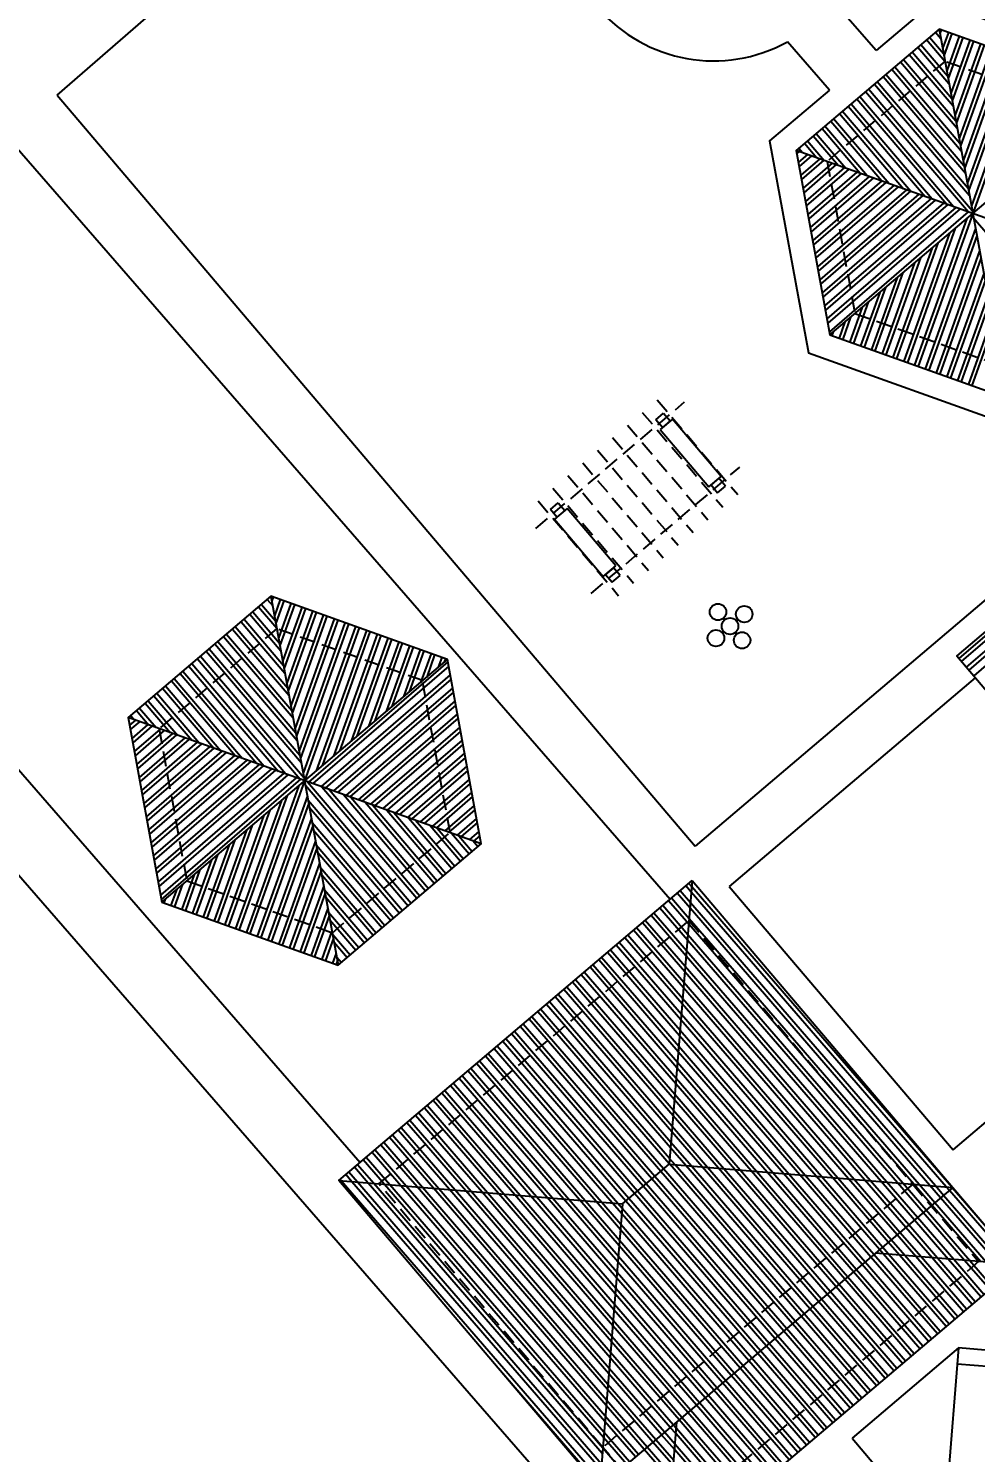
# Model space of a CAD drawing. Extents: x 714896 to 749292, y 8417558 to 8447149.
# Drawn here: x 742056.4 to 742079.69, y 8428947.44 to 8428982.46 of the extents above; entities that cross this region are included whole.
import ezdxf

# ---------------------------------------------------------------- set-up
doc = ezdxf.new("R2010")
doc.units = 0
doc.header["$MEASUREMENT"] = 0
doc.linetypes.add('HIDDEN', pattern=[0.375, 0.25, -0.125])
doc.layers.add('LOTE', color=7, linetype='CONTINUOUS')
doc.layers.add('TEXTODERUA', color=3, linetype='CONTINUOUS')
doc.styles.add('ROMANS', font='ROMANS.SHX', dxfattribs={"height": 1.5})

msp = doc.modelspace()

# ---------------------------------------------------------------- linework, layer by layer
at = {"layer": 'LOTE'}
for p, q in [((742023.119, 8428999.631), (742070.946, 8428944.643)), ((742057.108, 8428980.819), (742068.005, 8428990.297)), ((742077.241, 8428981.919), (742076.205, 8428983.11)), ((742078.789, 8428982.447), (742080.444, 8428973.38)), ((742076.097, 8428980.948), (742075.065, 8428982.135)), ((742057.108, 8428980.819), (742072.79, 8428962.354)), ((742076.104, 8428974.93), (742083.129, 8428980.896)), ((742055.9, 8428979.769), (742072.182, 8428961.05)), ((742083.956, 8428976.363), (742075.277, 8428979.464)), ((742048.355, 8428973.206), (742064.56, 8428954.576)), ((742071.825, 8428972.837), (742072.015, 8428972.999)), ((742072.015, 8428972.999), (742072.177, 8428972.809)), ((742071.986, 8428972.647), (742071.825, 8428972.837)), ((742072.234, 8428972.857), (742071.929, 8428972.598)), ((742072.177, 8428972.809), (742071.986, 8428972.647)), ((742073.432, 8428971.447), (742072.234, 8428972.857)), ((742071.929, 8428972.598), (742073.127, 8428971.188)), ((742073.127, 8428971.188), (742073.432, 8428971.447)), ((742073.374, 8428971.399), (742073.184, 8428971.237)), ((742073.184, 8428971.237), (742073.346, 8428971.046)), ((742073.536, 8428971.208), (742073.374, 8428971.399)), ((742073.346, 8428971.046), (742073.536, 8428971.208)), ((742069.233, 8428970.636), (742069.424, 8428970.798)), ((742069.395, 8428970.446), (742069.233, 8428970.636)), ((742069.643, 8428970.656), (742069.338, 8428970.397)), ((742069.585, 8428970.608), (742069.395, 8428970.446)), ((742069.424, 8428970.798), (742069.585, 8428970.608)), ((742070.84, 8428969.246), (742069.643, 8428970.656)), ((742082.432, 8428970.542), (742072.79, 8428962.354)), ((742069.338, 8428970.397), (742070.535, 8428968.987)), ((742070.535, 8428968.987), (742070.84, 8428969.246)), ((742070.783, 8428969.198), (742070.592, 8428969.036)), ((742070.945, 8428969.007), (742070.783, 8428969.198)), ((742070.592, 8428969.036), (742070.754, 8428968.845)), ((742070.754, 8428968.845), (742070.945, 8428969.007)), ((742062.364, 8428968.497), (742064.018, 8428959.43)), ((742059.678, 8428960.98), (742066.703, 8428966.947)), ((742079.676, 8428966.496), (742073.632, 8428961.363)), ((742067.531, 8428962.413), (742058.851, 8428965.514)), ((742072.722, 8428961.508), (742072.153, 8428954.531)), ((742072.709, 8428961.355), (742072.638, 8428961.437)), ((742072.698, 8428961.224), (742072.567, 8428961.377)), ((742073.632, 8428961.363), (742079.134, 8428954.884)), ((742079.134, 8428954.884), (742085.179, 8428960.018)), ((742064.756, 8428954.07), (742064.42, 8428954.458)), ((742071.01, 8428953.56), (742072.153, 8428954.531)), ((742072.153, 8428954.531), (742079.13, 8428953.962)), ((742064.032, 8428954.129), (742071.01, 8428953.56)), ((742064.089, 8428954.124), (742064.063, 8428954.154)), ((742064.356, 8428954.102), (742064.206, 8428954.276)), ((742064.489, 8428954.091), (742064.277, 8428954.337)), ((742071.01, 8428953.56), (742070.441, 8428946.583)), ((742080.748, 8428952.057), (742077.225, 8428952.344)), ((742079.269, 8428950.013), (742076.655, 8428947.793)), ((742079.269, 8428950.013), (742078.875, 8428945.179)), ((742081.736, 8428949.812), (742079.269, 8428950.013)), ((742081.704, 8428949.414), (742079.237, 8428949.615)), ((742072.059, 8428944.677), (742072.346, 8428948.201)), ((742076.655, 8428947.793), (742078.875, 8428945.179))]:
    msp.add_line(p, q, dxfattribs=at)
at = {"layer": 'LOTE', "color": 30}
for p, q in [((742078.484, 8428982.187), (742078.933, 8428981.661)), ((742078.555, 8428982.248), (742078.899, 8428981.845)), ((742078.698, 8428982.37), (742078.832, 8428982.213)), ((742078.77, 8428982.43), (742078.799, 8428982.397)), ((742078.84, 8428982.429), (742078.809, 8428982.34)), ((742079.017, 8428982.366), (742078.876, 8428981.971)), ((742079.105, 8428982.334), (742078.91, 8428981.787)), ((742079.282, 8428982.271), (742078.977, 8428981.418)), ((742079.37, 8428982.239), (742079.011, 8428981.234)), ((742079.547, 8428982.176), (742079.078, 8428980.865)), ((742079.635, 8428982.145), (742079.112, 8428980.68)), ((742078.055, 8428981.823), (742079.134, 8428980.559)), ((742078.127, 8428981.884), (742079.1, 8428980.743)), ((742078.27, 8428982.005), (742079.033, 8428981.11)), ((742078.341, 8428982.066), (742079, 8428981.294)), ((742079.811, 8428982.082), (742079.179, 8428980.311)), ((742079.9, 8428982.05), (742079.213, 8428980.127)), ((742080.076, 8428981.987), (742079.28, 8428979.758)), ((742080.165, 8428981.955), (742079.314, 8428979.573)), ((742080.341, 8428981.892), (742079.381, 8428979.205)), ((742080.429, 8428981.861), (742079.415, 8428979.02)), ((742080.606, 8428981.798), (742079.482, 8428978.651)), ((742080.694, 8428981.766), (742079.516, 8428978.467)), ((742077.627, 8428981.459), (742079.335, 8428979.456)), ((742077.698, 8428981.52), (742079.301, 8428979.64)), ((742077.841, 8428981.641), (742079.234, 8428980.007)), ((742077.912, 8428981.702), (742079.201, 8428980.191)), ((742080.871, 8428981.703), (742079.583, 8428978.098)), ((742080.959, 8428981.672), (742079.617, 8428977.913)), ((742077.198, 8428981.095), (742079.536, 8428978.354)), ((742077.269, 8428981.156), (742079.503, 8428978.537)), ((742077.412, 8428981.277), (742079.436, 8428978.905)), ((742077.484, 8428981.338), (742079.402, 8428979.089)), ((742076.769, 8428980.731), (742078.978, 8428978.142)), ((742076.84, 8428980.792), (742079.155, 8428978.078)), ((742076.983, 8428980.913), (742079.509, 8428977.952)), ((742077.055, 8428980.974), (742079.603, 8428977.986)), ((742076.34, 8428980.367), (742077.914, 8428978.521)), ((742076.412, 8428980.428), (742078.092, 8428978.458)), ((742076.555, 8428980.549), (742078.446, 8428978.332)), ((742076.626, 8428980.61), (742078.623, 8428978.268)), ((742075.912, 8428980.003), (742076.851, 8428978.901)), ((742075.983, 8428980.063), (742077.028, 8428978.838)), ((742076.126, 8428980.185), (742077.383, 8428978.711)), ((742076.197, 8428980.245), (742077.56, 8428978.648)), ((742075.554, 8428979.699), (742075.965, 8428979.218)), ((742075.697, 8428979.821), (742076.319, 8428979.091)), ((742075.769, 8428979.881), (742076.496, 8428979.028)), ((742075.35, 8428979.438), (742075.291, 8428979.387)), ((742075.553, 8428979.365), (742075.33, 8428979.173)), ((742075.34, 8428979.517), (742075.433, 8428979.408)), ((742075.654, 8428979.329), (742075.35, 8428979.065)), ((742075.483, 8428979.639), (742075.788, 8428979.281)), ((742075.857, 8428979.256), (742075.389, 8428978.851)), ((742075.958, 8428979.22), (742075.408, 8428978.744)), ((742076.161, 8428979.148), (742075.447, 8428978.53)), ((742076.263, 8428979.112), (742075.467, 8428978.423)), ((742076.466, 8428979.039), (742075.506, 8428978.209)), ((742076.567, 8428979.003), (742075.525, 8428978.102)), ((742076.77, 8428978.93), (742075.564, 8428977.888)), ((742076.871, 8428978.894), (742075.584, 8428977.781)), ((742077.074, 8428978.822), (742075.623, 8428977.567)), ((742077.176, 8428978.785), (742075.642, 8428977.46)), ((742077.378, 8428978.713), (742075.682, 8428977.246)), ((742077.48, 8428978.677), (742075.701, 8428977.139)), ((742077.683, 8428978.604), (742075.74, 8428976.925)), ((742077.784, 8428978.568), (742075.76, 8428976.817)), ((742077.987, 8428978.495), (742075.799, 8428976.603)), ((742078.088, 8428978.459), (742075.818, 8428976.496)), ((742078.291, 8428978.387), (742075.857, 8428976.282)), ((742078.393, 8428978.351), (742075.877, 8428976.175)), ((742078.596, 8428978.278), (742075.916, 8428975.961)), ((742078.697, 8428978.242), (742075.935, 8428975.854)), ((742078.9, 8428978.169), (742075.975, 8428975.64)), ((742079.001, 8428978.133), (742075.994, 8428975.533)), ((742079.204, 8428978.061), (742076.033, 8428975.319)), ((742079.306, 8428978.024), (742076.053, 8428975.212)), ((742079.508, 8428977.952), (742076.092, 8428974.998)), ((742079.617, 8428977.913), (742078.274, 8428974.155)), ((742079.188, 8428977.549), (742078.009, 8428974.25)), ((742079.474, 8428977.792), (742078.186, 8428974.187)), ((742079.684, 8428977.544), (742078.45, 8428974.092)), ((742079.637, 8428977.802), (742082.163, 8428974.84)), ((742079.045, 8428977.428), (742077.921, 8428974.281)), ((742079.717, 8428977.36), (742078.539, 8428974.06)), ((742078.616, 8428977.064), (742077.656, 8428974.376)), ((742078.759, 8428977.185), (742077.744, 8428974.344)), ((742079.785, 8428976.991), (742078.715, 8428973.997)), ((742078.187, 8428976.7), (742077.391, 8428974.47)), ((742078.33, 8428976.821), (742077.479, 8428974.439)), ((742079.818, 8428976.807), (742078.804, 8428973.966)), ((742077.759, 8428976.335), (742077.126, 8428974.565)), ((742077.902, 8428976.457), (742077.214, 8428974.534)), ((742079.886, 8428976.438), (742078.98, 8428973.903)), ((742079.919, 8428976.253), (742079.068, 8428973.871)), ((742077.33, 8428975.971), (742076.861, 8428974.66)), ((742077.473, 8428976.093), (742076.95, 8428974.628)), ((742079.987, 8428975.884), (742079.245, 8428973.808)), ((742076.901, 8428975.607), (742076.596, 8428974.754)), ((742077.044, 8428975.729), (742076.685, 8428974.723)), ((742080.02, 8428975.7), (742079.333, 8428973.777)), ((742076.472, 8428975.243), (742076.332, 8428974.849)), ((742076.615, 8428975.364), (742076.42, 8428974.817)), ((742080.088, 8428975.331), (742079.51, 8428973.714)), ((742080.121, 8428975.147), (742079.598, 8428973.682)), ((742076.187, 8428975), (742076.155, 8428974.912)), ((742083.247, 8428970.402), (742079.276, 8428966.968)), ((742083.308, 8428970.331), (742079.336, 8428966.897)), ((742083.429, 8428970.188), (742079.458, 8428966.754)), ((742083.49, 8428970.116), (742079.518, 8428966.682)), ((742083.611, 8428969.973), (742079.64, 8428966.539)), ((742062.344, 8428968.48), (742062.373, 8428968.447)), ((742062.415, 8428968.479), (742062.383, 8428968.39)), ((742061.915, 8428968.116), (742062.574, 8428967.344)), ((742062.058, 8428968.238), (742062.507, 8428967.712)), ((742062.13, 8428968.298), (742062.473, 8428967.895)), ((742062.273, 8428968.42), (742062.406, 8428968.263)), ((742062.591, 8428968.416), (742062.45, 8428968.021)), ((742062.68, 8428968.384), (742062.484, 8428967.837)), ((742062.856, 8428968.321), (742062.551, 8428967.468)), ((742062.944, 8428968.289), (742062.585, 8428967.284)), ((742063.121, 8428968.226), (742062.652, 8428966.915)), ((742063.209, 8428968.195), (742062.686, 8428966.73)), ((742063.386, 8428968.132), (742062.753, 8428966.361)), ((742063.474, 8428968.1), (742062.787, 8428966.177)), ((742061.487, 8428967.752), (742062.775, 8428966.241)), ((742061.63, 8428967.873), (742062.708, 8428966.609)), ((742061.701, 8428967.934), (742062.675, 8428966.793)), ((742061.844, 8428968.055), (742062.608, 8428967.16)), ((742063.651, 8428968.037), (742062.854, 8428965.808)), ((742063.739, 8428968.006), (742062.888, 8428965.624)), ((742063.916, 8428967.942), (742062.955, 8428965.255)), ((742064.004, 8428967.911), (742062.989, 8428965.07)), ((742064.18, 8428967.848), (742063.056, 8428964.701)), ((742064.269, 8428967.816), (742063.09, 8428964.517)), ((742064.445, 8428967.753), (742063.157, 8428964.148)), ((742061.058, 8428967.388), (742062.976, 8428965.139)), ((742061.201, 8428967.509), (742062.909, 8428965.506)), ((742061.272, 8428967.57), (742062.876, 8428965.69)), ((742061.415, 8428967.691), (742062.809, 8428966.058)), ((742064.534, 8428967.722), (742063.191, 8428963.963)), ((742064.71, 8428967.659), (742063.477, 8428964.206)), ((742064.798, 8428967.627), (742063.62, 8428964.328)), ((742064.975, 8428967.564), (742063.905, 8428964.57)), ((742065.063, 8428967.532), (742064.048, 8428964.692)), ((742065.24, 8428967.469), (742064.334, 8428964.934)), ((742065.328, 8428967.438), (742064.477, 8428965.056)), ((742060.772, 8428967.145), (742063.111, 8428964.404)), ((742060.844, 8428967.206), (742063.077, 8428964.587)), ((742060.986, 8428967.327), (742063.01, 8428964.955)), ((742065.505, 8428967.375), (742064.763, 8428965.299)), ((742065.593, 8428967.343), (742064.906, 8428965.42)), ((742065.77, 8428967.28), (742065.192, 8428965.663)), ((742065.858, 8428967.249), (742065.335, 8428965.784)), ((742066.034, 8428967.186), (742065.62, 8428966.027)), ((742066.123, 8428967.154), (742065.763, 8428966.148)), ((742066.299, 8428967.091), (742066.049, 8428966.391)), ((742066.388, 8428967.059), (742066.192, 8428966.512)), ((742060.343, 8428966.781), (742062.552, 8428964.192)), ((742060.415, 8428966.842), (742062.729, 8428964.128)), ((742060.558, 8428966.963), (742063.084, 8428964.002)), ((742060.629, 8428967.024), (742063.178, 8428964.036)), ((742066.714, 8428966.889), (742063.289, 8428963.928)), ((742066.733, 8428966.782), (742063.391, 8428963.892)), ((742066.564, 8428966.996), (742066.478, 8428966.755)), ((742066.652, 8428966.965), (742066.621, 8428966.876)), ((742059.915, 8428966.417), (742061.489, 8428964.572)), ((742059.986, 8428966.478), (742061.666, 8428964.508)), ((742060.129, 8428966.599), (742062.02, 8428964.382)), ((742060.2, 8428966.66), (742062.198, 8428964.318)), ((742066.772, 8428966.568), (742063.594, 8428963.819)), ((742066.792, 8428966.461), (742063.695, 8428963.783)), ((742059.486, 8428966.053), (742060.425, 8428964.951)), ((742059.557, 8428966.113), (742060.603, 8428964.888)), ((742059.7, 8428966.235), (742060.957, 8428964.762)), ((742059.772, 8428966.296), (742061.134, 8428964.698)), ((742066.831, 8428966.247), (742063.898, 8428963.711)), ((742066.851, 8428966.14), (742063.999, 8428963.675)), ((742059.057, 8428965.689), (742059.362, 8428965.331)), ((742059.129, 8428965.749), (742059.539, 8428965.268)), ((742059.272, 8428965.871), (742059.894, 8428965.141)), ((742059.343, 8428965.931), (742060.071, 8428965.078)), ((742066.89, 8428965.926), (742064.202, 8428963.602)), ((742066.909, 8428965.819), (742064.304, 8428963.566)), ((742059.03, 8428965.45), (742058.886, 8428965.326)), ((742059.131, 8428965.414), (742058.905, 8428965.219)), ((742058.914, 8428965.567), (742059.007, 8428965.458)), ((742059.334, 8428965.341), (742058.944, 8428965.004)), ((742059.435, 8428965.305), (742058.964, 8428964.897)), ((742066.948, 8428965.605), (742064.507, 8428963.493)), ((742066.968, 8428965.497), (742064.608, 8428963.457)), ((742067.007, 8428965.283), (742064.811, 8428963.385)), ((742059.638, 8428965.233), (742059.003, 8428964.683)), ((742059.74, 8428965.196), (742059.022, 8428964.576)), ((742059.942, 8428965.124), (742059.061, 8428964.362)), ((742060.044, 8428965.088), (742059.081, 8428964.255)), ((742060.247, 8428965.015), (742059.12, 8428964.041)), ((742060.348, 8428964.979), (742059.139, 8428963.934)), ((742067.026, 8428965.176), (742064.912, 8428963.348)), ((742067.065, 8428964.962), (742065.115, 8428963.276)), ((742060.551, 8428964.907), (742059.179, 8428963.72)), ((742060.652, 8428964.87), (742059.198, 8428963.613)), ((742060.855, 8428964.798), (742059.237, 8428963.399)), ((742060.957, 8428964.762), (742059.257, 8428963.292)), ((742061.16, 8428964.689), (742059.296, 8428963.078)), ((742061.261, 8428964.653), (742059.315, 8428962.971)), ((742067.085, 8428964.855), (742065.217, 8428963.24)), ((742067.124, 8428964.641), (742065.419, 8428963.167)), ((742061.464, 8428964.58), (742059.354, 8428962.756)), ((742061.565, 8428964.544), (742059.374, 8428962.649)), ((742061.768, 8428964.472), (742059.413, 8428962.435)), ((742061.869, 8428964.435), (742059.432, 8428962.328)), ((742062.072, 8428964.363), (742059.471, 8428962.114)), ((742062.174, 8428964.327), (742059.491, 8428962.007)), ((742062.377, 8428964.254), (742059.53, 8428961.793)), ((742067.144, 8428964.534), (742065.521, 8428963.131)), ((742067.183, 8428964.32), (742065.724, 8428963.059)), ((742062.478, 8428964.218), (742059.55, 8428961.686)), ((742062.681, 8428964.146), (742059.589, 8428961.472)), ((742062.782, 8428964.109), (742059.608, 8428961.365)), ((742062.985, 8428964.037), (742059.647, 8428961.151)), ((742063.087, 8428964.001), (742059.667, 8428961.044)), ((742063.191, 8428963.963), (742061.848, 8428960.205)), ((742063.261, 8428963.938), (742065.809, 8428960.951)), ((742067.202, 8428964.213), (742065.825, 8428963.022)), ((742067.241, 8428963.999), (742066.028, 8428962.95)), ((742067.261, 8428963.892), (742066.129, 8428962.914)), ((742062.762, 8428963.599), (742061.583, 8428960.3)), ((742063.048, 8428963.842), (742061.76, 8428960.237)), ((742063.258, 8428963.595), (742062.025, 8428960.142)), ((742063.211, 8428963.852), (742065.738, 8428960.89)), ((742063.615, 8428963.812), (742065.952, 8428961.072)), ((742063.793, 8428963.748), (742066.023, 8428961.133)), ((742064.147, 8428963.622), (742066.166, 8428961.254)), ((742064.324, 8428963.559), (742066.238, 8428961.315)), ((742067.3, 8428963.678), (742066.332, 8428962.841)), ((742067.319, 8428963.571), (742066.434, 8428962.805)), ((742062.333, 8428963.235), (742061.319, 8428960.394)), ((742062.619, 8428963.478), (742061.495, 8428960.331)), ((742063.292, 8428963.41), (742062.113, 8428960.111)), ((742063.278, 8428963.485), (742065.595, 8428960.769)), ((742063.312, 8428963.301), (742065.523, 8428960.708)), ((742064.679, 8428963.432), (742066.381, 8428961.436)), ((742064.856, 8428963.369), (742066.452, 8428961.497)), ((742065.21, 8428963.242), (742066.595, 8428961.619)), ((742067.358, 8428963.357), (742066.637, 8428962.732)), ((742067.378, 8428963.249), (742066.738, 8428962.696)), ((742061.905, 8428962.871), (742061.054, 8428960.489)), ((742062.19, 8428963.114), (742061.23, 8428960.426)), ((742063.359, 8428963.041), (742062.29, 8428960.047)), ((742063.393, 8428962.857), (742062.378, 8428960.016)), ((742063.379, 8428962.933), (742065.38, 8428960.587)), ((742065.388, 8428963.179), (742066.666, 8428961.679)), ((742065.742, 8428963.052), (742066.809, 8428961.801)), ((742065.919, 8428962.989), (742066.881, 8428961.861)), ((742066.274, 8428962.862), (742067.024, 8428961.983)), ((742067.417, 8428963.035), (742066.941, 8428962.624)), ((742067.437, 8428962.928), (742067.042, 8428962.587)), ((742061.476, 8428962.507), (742060.789, 8428960.584)), ((742061.762, 8428962.75), (742060.965, 8428960.521)), ((742063.46, 8428962.488), (742062.554, 8428959.953)), ((742063.412, 8428962.75), (742065.309, 8428960.526)), ((742066.451, 8428962.799), (742067.095, 8428962.043)), ((742066.805, 8428962.672), (742067.238, 8428962.165)), ((742066.983, 8428962.609), (742067.31, 8428962.225)), ((742067.476, 8428962.714), (742067.245, 8428962.515)), ((742067.337, 8428962.482), (742067.453, 8428962.347)), ((742067.495, 8428962.607), (742067.347, 8428962.479)), ((742061.047, 8428962.143), (742060.524, 8428960.678)), ((742061.333, 8428962.386), (742060.701, 8428960.615)), ((742063.494, 8428962.303), (742062.643, 8428959.921)), ((742063.479, 8428962.382), (742065.166, 8428960.405)), ((742063.513, 8428962.198), (742065.094, 8428960.344)), ((742067.514, 8428962.419), (742067.524, 8428962.407)), ((742060.904, 8428962.021), (742060.436, 8428960.71)), ((742063.561, 8428961.934), (742062.819, 8428959.858)), ((742063.58, 8428961.831), (742064.952, 8428960.223)), ((742060.475, 8428961.657), (742060.171, 8428960.804)), ((742060.618, 8428961.779), (742060.259, 8428960.773)), ((742063.595, 8428961.75), (742062.908, 8428959.827)), ((742063.614, 8428961.647), (742064.88, 8428960.162)), ((742060.047, 8428961.293), (742059.906, 8428960.899)), ((742060.19, 8428961.415), (742059.994, 8428960.868)), ((742063.662, 8428961.381), (742063.084, 8428959.764)), ((742063.696, 8428961.197), (742063.172, 8428959.732)), ((742063.681, 8428961.279), (742064.737, 8428960.041)), ((742063.714, 8428961.096), (742064.666, 8428959.98)), ((742072.666, 8428960.831), (742072.352, 8428961.194)), ((742072.677, 8428960.962), (742072.424, 8428961.255)), ((742078.966, 8428953.976), (742072.698, 8428961.224)), ((742079.099, 8428953.965), (742072.709, 8428961.355)), ((742059.761, 8428961.05), (742059.729, 8428960.962)), ((742063.763, 8428960.828), (742063.349, 8428959.669)), ((742072.602, 8428960.045), (742071.923, 8428960.83)), ((742072.613, 8428960.176), (742071.995, 8428960.891)), ((742072.634, 8428960.438), (742072.138, 8428961.012)), ((742072.645, 8428960.569), (742072.209, 8428961.073)), ((742078.566, 8428954.008), (742072.666, 8428960.831)), ((742078.699, 8428953.997), (742072.677, 8428960.962)), ((742063.797, 8428960.643), (742063.437, 8428959.637)), ((742063.781, 8428960.728), (742064.523, 8428959.859)), ((742063.815, 8428960.544), (742064.451, 8428959.798)), ((742072.538, 8428959.259), (742071.495, 8428960.466)), ((742072.549, 8428959.39), (742071.566, 8428960.527)), ((742072.57, 8428959.652), (742071.709, 8428960.648)), ((742072.581, 8428959.783), (742071.78, 8428960.709)), ((742078.166, 8428954.041), (742072.634, 8428960.438)), ((742078.299, 8428954.03), (742072.645, 8428960.569)), ((742063.864, 8428960.274), (742063.614, 8428959.574)), ((742063.898, 8428960.09), (742063.702, 8428959.543)), ((742063.882, 8428960.177), (742064.308, 8428959.677)), ((742072.474, 8428958.473), (742071.066, 8428960.102)), ((742072.485, 8428958.604), (742071.137, 8428960.163)), ((742072.506, 8428958.866), (742071.28, 8428960.284)), ((742072.517, 8428958.997), (742071.352, 8428960.345)), ((742077.766, 8428954.073), (742072.602, 8428960.045)), ((742077.899, 8428954.063), (742072.613, 8428960.176)), ((742063.965, 8428959.721), (742063.879, 8428959.48)), ((742063.915, 8428959.993), (742064.237, 8428959.616)), ((742072.41, 8428957.687), (742070.637, 8428959.738)), ((742072.421, 8428957.818), (742070.709, 8428959.799)), ((742072.442, 8428958.08), (742070.852, 8428959.92)), ((742072.453, 8428958.211), (742070.923, 8428959.981)), ((742077.499, 8428954.095), (742072.581, 8428959.783)), ((742063.999, 8428959.537), (742063.967, 8428959.448)), ((742063.982, 8428959.625), (742064.094, 8428959.495)), ((742064.016, 8428959.442), (742064.023, 8428959.434)), ((742072.346, 8428956.901), (742070.208, 8428959.374)), ((742072.357, 8428957.032), (742070.28, 8428959.434)), ((742072.378, 8428957.294), (742070.423, 8428959.556)), ((742072.389, 8428957.425), (742070.494, 8428959.617)), ((742077.099, 8428954.128), (742072.549, 8428959.39)), ((742077.366, 8428954.106), (742072.57, 8428959.652)), ((742072.282, 8428956.116), (742069.78, 8428959.01)), ((742072.293, 8428956.247), (742069.851, 8428959.07)), ((742072.314, 8428956.508), (742069.994, 8428959.192)), ((742072.325, 8428956.639), (742070.065, 8428959.252)), ((742076.699, 8428954.16), (742072.517, 8428958.997)), ((742076.966, 8428954.139), (742072.538, 8428959.259)), ((742072.218, 8428955.33), (742069.351, 8428958.646)), ((742072.229, 8428955.461), (742069.422, 8428958.706)), ((742072.25, 8428955.723), (742069.565, 8428958.828)), ((742072.261, 8428955.854), (742069.637, 8428958.888)), ((742076.566, 8428954.171), (742072.506, 8428958.866)), ((742072.154, 8428954.544), (742068.922, 8428958.281)), ((742072.165, 8428954.675), (742068.994, 8428958.342)), ((742072.186, 8428954.937), (742069.136, 8428958.463)), ((742072.197, 8428955.068), (742069.208, 8428958.524)), ((742076.166, 8428954.204), (742072.474, 8428958.473)), ((742076.299, 8428954.193), (742072.485, 8428958.604)), ((742071.803, 8428954.233), (742068.565, 8428957.978)), ((742071.945, 8428954.355), (742068.708, 8428958.099)), ((742072.017, 8428954.415), (742068.779, 8428958.16)), ((742075.766, 8428954.236), (742072.442, 8428958.08)), ((742075.899, 8428954.226), (742072.453, 8428958.211)), ((742071.374, 8428953.869), (742068.136, 8428957.614)), ((742071.517, 8428953.991), (742068.279, 8428957.735)), ((742071.588, 8428954.051), (742068.35, 8428957.796)), ((742071.731, 8428954.173), (742068.493, 8428957.917)), ((742075.366, 8428954.269), (742072.41, 8428957.687)), ((742075.499, 8428954.258), (742072.421, 8428957.818)), ((742070.889, 8428953.57), (742067.707, 8428957.25)), ((742071.088, 8428953.626), (742067.85, 8428957.371)), ((742071.159, 8428953.687), (742067.922, 8428957.432)), ((742071.302, 8428953.809), (742068.065, 8428957.553)), ((742074.966, 8428954.302), (742072.378, 8428957.294)), ((742075.099, 8428954.291), (742072.389, 8428957.425)), ((742070.089, 8428953.635), (742067.278, 8428956.886)), ((742070.356, 8428953.613), (742067.421, 8428957.007)), ((742070.489, 8428953.602), (742067.493, 8428957.068)), ((742070.756, 8428953.581), (742067.636, 8428957.189)), ((742074.566, 8428954.334), (742072.346, 8428956.901)), ((742074.699, 8428954.323), (742072.357, 8428957.032)), ((742069.556, 8428953.678), (742066.993, 8428956.643)), ((742069.689, 8428953.668), (742067.064, 8428956.703)), ((742069.956, 8428953.646), (742067.207, 8428956.825)), ((742074.299, 8428954.356), (742072.325, 8428956.639)), ((742068.756, 8428953.744), (742066.564, 8428956.279)), ((742068.889, 8428953.733), (742066.635, 8428956.339)), ((742069.156, 8428953.711), (742066.778, 8428956.461)), ((742069.289, 8428953.7), (742066.85, 8428956.521)), ((742073.899, 8428954.389), (742072.293, 8428956.247)), ((742074.166, 8428954.367), (742072.314, 8428956.508)), ((742067.956, 8428953.809), (742066.135, 8428955.914)), ((742068.089, 8428953.798), (742066.207, 8428955.975)), ((742068.356, 8428953.776), (742066.35, 8428956.097)), ((742068.489, 8428953.765), (742066.421, 8428956.157)), ((742073.499, 8428954.421), (742072.261, 8428955.854)), ((742073.766, 8428954.399), (742072.282, 8428956.116)), ((742067.156, 8428953.874), (742065.706, 8428955.55)), ((742067.289, 8428953.863), (742065.778, 8428955.611)), ((742067.556, 8428953.841), (742065.921, 8428955.732)), ((742067.689, 8428953.831), (742065.992, 8428955.793)), ((742073.366, 8428954.432), (742072.25, 8428955.723)), ((742066.356, 8428953.939), (742065.278, 8428955.186)), ((742066.489, 8428953.928), (742065.349, 8428955.247)), ((742066.756, 8428953.907), (742065.492, 8428955.368)), ((742066.889, 8428953.896), (742065.563, 8428955.429)), ((742072.966, 8428954.465), (742072.218, 8428955.33)), ((742073.099, 8428954.454), (742072.229, 8428955.461)), ((742065.556, 8428954.004), (742064.849, 8428954.822)), ((742065.689, 8428953.994), (742064.92, 8428954.883)), ((742065.956, 8428953.972), (742065.063, 8428955.004)), ((742066.089, 8428953.961), (742065.135, 8428955.065)), ((742072.566, 8428954.497), (742072.186, 8428954.937)), ((742072.699, 8428954.486), (742072.197, 8428955.068)), ((742064.889, 8428954.059), (742064.492, 8428954.519)), ((742065.156, 8428954.037), (742064.634, 8428954.64)), ((742065.289, 8428954.026), (742064.706, 8428954.701)), ((742072.166, 8428954.53), (742072.154, 8428954.544)), ((742072.299, 8428954.519), (742072.165, 8428954.675)), ((742075.398, 8428950.792), (742072.166, 8428954.53)), ((742075.469, 8428950.853), (742072.299, 8428954.519)), ((742075.612, 8428950.974), (742072.566, 8428954.497)), ((742075.683, 8428951.035), (742072.699, 8428954.486)), ((742075.826, 8428951.156), (742072.966, 8428954.465)), ((742075.898, 8428951.217), (742073.099, 8428954.454)), ((742076.041, 8428951.339), (742073.366, 8428954.432)), ((742070.455, 8428946.761), (742064.089, 8428954.124)), ((742070.477, 8428947.023), (742064.356, 8428954.102)), ((742070.487, 8428947.154), (742064.489, 8428954.091)), ((742074.969, 8428950.428), (742071.731, 8428954.173)), ((742075.04, 8428950.489), (742071.803, 8428954.233)), ((742075.183, 8428950.61), (742071.945, 8428954.355)), ((742075.255, 8428950.671), (742072.017, 8428954.415)), ((742076.112, 8428951.399), (742073.499, 8428954.421)), ((742076.255, 8428951.521), (742073.766, 8428954.399)), ((742076.327, 8428951.581), (742073.899, 8428954.389)), ((742076.469, 8428951.703), (742074.166, 8428954.367)), ((742076.541, 8428951.763), (742074.299, 8428954.356)), ((742076.684, 8428951.885), (742074.566, 8428954.334)), ((742076.755, 8428951.945), (742074.699, 8428954.323)), ((742076.898, 8428952.067), (742074.966, 8428954.302)), ((742076.97, 8428952.127), (742075.099, 8428954.291)), ((742077.113, 8428952.249), (742075.366, 8428954.269)), ((742077.184, 8428952.31), (742075.499, 8428954.258)), ((742077.327, 8428952.431), (742075.766, 8428954.236)), ((742077.398, 8428952.492), (742075.899, 8428954.226)), ((742077.541, 8428952.613), (742076.166, 8428954.204)), ((742077.613, 8428952.674), (742076.299, 8428954.193)), ((742077.756, 8428952.795), (742076.566, 8428954.171)), ((742077.827, 8428952.856), (742076.699, 8428954.16)), ((742077.97, 8428952.977), (742076.966, 8428954.139)), ((742078.042, 8428953.038), (742077.099, 8428954.128)), ((742078.184, 8428953.159), (742077.366, 8428954.106)), ((742078.256, 8428953.22), (742077.499, 8428954.095)), ((742070.509, 8428947.416), (742064.756, 8428954.07)), ((742070.519, 8428947.547), (742064.889, 8428954.059)), ((742070.541, 8428947.809), (742065.156, 8428954.037)), ((742070.551, 8428947.94), (742065.289, 8428954.026)), ((742070.573, 8428948.202), (742065.556, 8428954.004)), ((742070.584, 8428948.333), (742065.689, 8428953.994)), ((742070.605, 8428948.595), (742065.956, 8428953.972)), ((742070.616, 8428948.726), (742066.089, 8428953.961)), ((742070.637, 8428948.988), (742066.356, 8428953.939)), ((742070.648, 8428949.119), (742066.489, 8428953.928)), ((742070.669, 8428949.381), (742066.756, 8428953.907)), ((742070.68, 8428949.512), (742066.889, 8428953.896)), ((742070.701, 8428949.774), (742067.156, 8428953.874)), ((742070.712, 8428949.905), (742067.289, 8428953.863)), ((742070.733, 8428950.167), (742067.556, 8428953.841)), ((742070.744, 8428950.298), (742067.689, 8428953.831)), ((742070.765, 8428950.56), (742067.956, 8428953.809)), ((742070.776, 8428950.691), (742068.089, 8428953.798)), ((742070.797, 8428950.953), (742068.356, 8428953.776)), ((742070.808, 8428951.084), (742068.489, 8428953.765)), ((742070.829, 8428951.346), (742068.756, 8428953.744)), ((742070.84, 8428951.477), (742068.889, 8428953.733)), ((742074.54, 8428950.064), (742071.302, 8428953.809)), ((742074.611, 8428950.125), (742071.374, 8428953.869)), ((742074.754, 8428950.246), (742071.517, 8428953.991)), ((742074.826, 8428950.307), (742071.588, 8428954.051)), ((742078.399, 8428953.341), (742077.766, 8428954.073)), ((742078.47, 8428953.402), (742077.899, 8428954.063)), ((742078.613, 8428953.523), (742078.166, 8428954.041)), ((742078.685, 8428953.584), (742078.299, 8428954.03)), ((742078.828, 8428953.705), (742078.566, 8428954.008)), ((742078.899, 8428953.766), (742078.699, 8428953.997)), ((742080.349, 8428952.089), (742078.899, 8428953.766)), ((742079.042, 8428953.887), (742078.966, 8428953.976)), ((742080.616, 8428952.068), (742079.042, 8428953.887)), ((742079.113, 8428953.948), (742079.099, 8428953.965)), ((742080.722, 8428952.088), (742079.113, 8428953.948)), ((742070.861, 8428951.739), (742069.156, 8428953.711)), ((742070.872, 8428951.87), (742069.289, 8428953.7)), ((742070.893, 8428952.132), (742069.556, 8428953.678)), ((742070.904, 8428952.263), (742069.689, 8428953.668)), ((742070.925, 8428952.525), (742069.956, 8428953.646)), ((742070.936, 8428952.656), (742070.089, 8428953.635)), ((742070.957, 8428952.918), (742070.356, 8428953.613)), ((742070.968, 8428953.049), (742070.489, 8428953.602)), ((742070.989, 8428953.311), (742070.756, 8428953.581)), ((742071, 8428953.442), (742070.889, 8428953.57)), ((742074.183, 8428949.761), (742071, 8428953.442)), ((742074.326, 8428949.882), (742071.088, 8428953.626)), ((742074.397, 8428949.943), (742071.159, 8428953.687)), ((742079.549, 8428952.154), (742078.47, 8428953.402)), ((742079.816, 8428952.133), (742078.613, 8428953.523)), ((742079.949, 8428952.122), (742078.685, 8428953.584)), ((742080.216, 8428952.1), (742078.828, 8428953.705)), ((742073.968, 8428949.579), (742070.968, 8428953.049)), ((742074.111, 8428949.7), (742070.989, 8428953.311)), ((742078.749, 8428952.22), (742078.042, 8428953.038)), ((742079.016, 8428952.198), (742078.184, 8428953.159)), ((742079.149, 8428952.187), (742078.256, 8428953.22)), ((742079.416, 8428952.165), (742078.399, 8428953.341)), ((742073.897, 8428949.518), (742070.957, 8428952.918)), ((742078.216, 8428952.263), (742077.756, 8428952.795)), ((742078.349, 8428952.252), (742077.827, 8428952.856)), ((742078.616, 8428952.231), (742077.97, 8428952.977)), ((742073.682, 8428949.336), (742070.925, 8428952.525)), ((742073.754, 8428949.396), (742070.936, 8428952.656)), ((742077.416, 8428952.328), (742077.327, 8428952.431)), ((742077.549, 8428952.318), (742077.398, 8428952.492)), ((742078.962, 8428950.54), (742077.416, 8428952.328)), ((742077.816, 8428952.296), (742077.541, 8428952.613)), ((742077.949, 8428952.285), (742077.613, 8428952.674)), ((742073.468, 8428949.154), (742070.893, 8428952.132)), ((742073.54, 8428949.214), (742070.904, 8428952.263)), ((742078.533, 8428950.176), (742076.898, 8428952.067)), ((742078.605, 8428950.236), (742076.97, 8428952.127)), ((742078.748, 8428950.358), (742077.113, 8428952.249)), ((742078.819, 8428950.418), (742077.184, 8428952.31)), ((742079.034, 8428950.6), (742077.549, 8428952.318)), ((742079.177, 8428950.722), (742077.816, 8428952.296)), ((742079.248, 8428950.782), (742077.949, 8428952.285)), ((742079.391, 8428950.904), (742078.216, 8428952.263)), ((742079.462, 8428950.965), (742078.349, 8428952.252)), ((742079.605, 8428951.086), (742078.616, 8428952.231)), ((742079.677, 8428951.147), (742078.749, 8428952.22)), ((742079.82, 8428951.268), (742079.016, 8428952.198)), ((742079.891, 8428951.329), (742079.149, 8428952.187)), ((742080.034, 8428951.45), (742079.416, 8428952.165)), ((742080.106, 8428951.511), (742079.549, 8428952.154)), ((742073.254, 8428948.972), (742070.861, 8428951.739)), ((742073.325, 8428949.032), (742070.872, 8428951.87)), ((742078.105, 8428949.811), (742076.469, 8428951.703)), ((742078.176, 8428949.872), (742076.541, 8428951.763)), ((742078.319, 8428949.994), (742076.684, 8428951.885)), ((742078.39, 8428950.054), (742076.755, 8428951.945)), ((742073.039, 8428948.79), (742070.829, 8428951.346)), ((742073.111, 8428948.85), (742070.84, 8428951.477)), ((742077.676, 8428949.447), (742076.041, 8428951.339)), ((742077.747, 8428949.508), (742076.112, 8428951.399)), ((742077.89, 8428949.629), (742076.255, 8428951.521)), ((742077.962, 8428949.69), (742076.327, 8428951.581)), ((742072.825, 8428948.607), (742070.797, 8428950.953)), ((742072.896, 8428948.668), (742070.808, 8428951.084)), ((742077.247, 8428949.083), (742075.612, 8428950.974)), ((742077.319, 8428949.144), (742075.683, 8428951.035)), ((742077.462, 8428949.265), (742075.826, 8428951.156)), ((742077.533, 8428949.326), (742075.898, 8428951.217)), ((742072.682, 8428948.486), (742070.776, 8428950.691)), ((742076.818, 8428948.719), (742075.183, 8428950.61)), ((742076.89, 8428948.78), (742075.255, 8428950.671)), ((742077.033, 8428948.901), (742075.398, 8428950.792)), ((742077.104, 8428948.962), (742075.469, 8428950.853)), ((742072.468, 8428948.304), (742070.744, 8428950.298)), ((742072.611, 8428948.425), (742070.765, 8428950.56)), ((742076.39, 8428948.355), (742074.754, 8428950.246)), ((742076.461, 8428948.416), (742074.826, 8428950.307)), ((742076.604, 8428948.537), (742074.969, 8428950.428)), ((742076.675, 8428948.598), (742075.04, 8428950.489)), ((742072.253, 8428948.122), (742070.712, 8428949.905)), ((742072.396, 8428948.243), (742070.733, 8428950.167)), ((742075.961, 8428947.991), (742074.326, 8428949.882)), ((742076.032, 8428948.051), (742074.397, 8428949.943)), ((742076.175, 8428948.173), (742074.54, 8428950.064)), ((742076.247, 8428948.234), (742074.611, 8428950.125)), ((742072.182, 8428948.061), (742070.701, 8428949.774)), ((742075.604, 8428947.687), (742073.968, 8428949.579)), ((742075.746, 8428947.809), (742074.111, 8428949.7)), ((742075.818, 8428947.869), (742074.183, 8428949.761)), ((742070.445, 8428946.63), (742067.958, 8428949.506)), ((742071.967, 8428947.879), (742070.669, 8428949.381)), ((742072.039, 8428947.94), (742070.68, 8428949.512)), ((742075.175, 8428947.323), (742073.54, 8428949.214)), ((742075.318, 8428947.445), (742073.682, 8428949.336)), ((742075.389, 8428947.505), (742073.754, 8428949.396)), ((742075.532, 8428947.627), (742073.897, 8428949.518)), ((742071.753, 8428947.697), (742070.637, 8428948.988)), ((742071.825, 8428947.758), (742070.648, 8428949.119)), ((742074.746, 8428946.959), (742073.111, 8428948.85)), ((742074.889, 8428947.08), (742073.254, 8428948.972)), ((742074.96, 8428947.141), (742073.325, 8428949.032)), ((742075.103, 8428947.263), (742073.468, 8428949.154)), ((742071.539, 8428947.515), (742070.605, 8428948.595)), ((742071.61, 8428947.576), (742070.616, 8428948.726)), ((742074.317, 8428946.595), (742072.682, 8428948.486)), ((742074.46, 8428946.716), (742072.825, 8428948.607)), ((742074.532, 8428946.777), (742072.896, 8428948.668)), ((742074.675, 8428946.898), (742073.039, 8428948.79)), ((742071.324, 8428947.333), (742070.573, 8428948.202)), ((742071.396, 8428947.394), (742070.584, 8428948.333)), ((742074.031, 8428946.352), (742072.396, 8428948.243)), ((742074.103, 8428946.413), (742072.468, 8428948.304)), ((742074.246, 8428946.534), (742072.611, 8428948.425)), ((742071.11, 8428947.151), (742070.541, 8428947.809)), ((742071.181, 8428947.212), (742070.551, 8428947.94)), ((742072.29, 8428947.506), (742071.967, 8428947.879)), ((742072.3, 8428947.637), (742072.039, 8428947.94)), ((742072.322, 8428947.899), (742072.182, 8428948.061)), ((742072.332, 8428948.03), (742072.253, 8428948.122)), ((742073.817, 8428946.17), (742072.322, 8428947.899)), ((742073.889, 8428946.231), (742072.332, 8428948.03)), ((742070.967, 8428947.03), (742070.519, 8428947.547)), ((742072.226, 8428946.72), (742071.539, 8428947.515)), ((742072.236, 8428946.851), (742071.61, 8428947.576)), ((742072.258, 8428947.113), (742071.753, 8428947.697)), ((742072.268, 8428947.244), (742071.825, 8428947.758)), ((742073.603, 8428945.988), (742072.29, 8428947.506)), ((742073.674, 8428946.049), (742072.3, 8428947.637))]:
    msp.add_line(p, q, dxfattribs=at)
at = {"layer": 'LOTE', "linetype": 'HIDDEN', "ltscale": 1.5}
for p, q in [((742068.876, 8428970.169), (742072.534, 8428973.276)), ((742071.492, 8428973.021), (742073.473, 8428970.688)), ((742071.858, 8428973.331), (742073.838, 8428970.999)), ((742071.126, 8428972.71), (742073.107, 8428970.377)), ((742070.76, 8428972.399), (742072.741, 8428970.067)), ((742070.394, 8428972.088), (742072.375, 8428969.756)), ((742070.028, 8428971.778), (742072.009, 8428969.445)), ((742070.235, 8428968.568), (742073.894, 8428971.675)), ((742069.663, 8428971.467), (742071.643, 8428969.135)), ((742069.297, 8428971.156), (742071.277, 8428968.824)), ((742068.931, 8428970.846), (742070.912, 8428968.513))]:
    msp.add_line(p, q, dxfattribs=at)
at = {"layer": 'LOTE', "linetype": 'BYBLOCK'}
for p, q in [((742073.509, 8428967.91), (742073.476, 8428967.949)), ((742073.528, 8428967.926), (742073.496, 8428967.965)), ((742073.836, 8428967.938), (742073.797, 8428967.905)), ((742073.852, 8428967.919), (742073.814, 8428967.886)), ((742073.488, 8428967.641), (742073.449, 8428967.608)), ((742073.504, 8428967.622), (742073.466, 8428967.589)), ((742073.806, 8428967.562), (742073.773, 8428967.601)), ((742073.825, 8428967.579), (742073.792, 8428967.617))]:
    msp.add_line(p, q, dxfattribs=at)
at = {"layer": 'LOTE'}
for points in [[(742084.6, 8428976.175), (742083.657, 8428981.345), (742078.665, 8428983.128), (742077.241, 8428981.919)], [(742076.097, 8428980.948), (742074.624, 8428979.697), (742075.576, 8428974.482), (742080.568, 8428972.698)], [(742079.13, 8428953.962), (742080.748, 8428952.057), (742072.059, 8428944.677), (742070.441, 8428946.583)]]:
    msp.add_lwpolyline(points, dxfattribs=at)
for points in [[(742076.104, 8428974.93), (742080.444, 8428973.38), (742083.956, 8428976.363), (742083.129, 8428980.896), (742078.789, 8428982.447), (742075.277, 8428979.464)], [(742087.226, 8428973.827), (742079.223, 8428967.03), (742094.079, 8428949.537), (742102.083, 8428956.334)], [(742059.678, 8428960.98), (742064.018, 8428959.43), (742067.531, 8428962.413), (742066.703, 8428966.947), (742062.364, 8428968.497), (742058.851, 8428965.514)], [(742072.722, 8428961.508), (742079.13, 8428953.962), (742070.441, 8428946.583), (742064.032, 8428954.129)]]:
    msp.add_lwpolyline(points, close=True, dxfattribs=at)
at = {"layer": 'LOTE', "linetype": 'HIDDEN', "ltscale": 1.5}
for points in [[(742076.72, 8428975.454), (742080.299, 8428974.175), (742083.195, 8428976.635), (742082.513, 8428980.373), (742078.934, 8428981.652), (742076.038, 8428979.192)], [(742072.641, 8428960.521), (742078.143, 8428954.043), (742070.521, 8428947.569), (742065.019, 8428954.048)]]:
    msp.add_lwpolyline(points, close=True, dxfattribs=at)
at = {"layer": 'LOTE', "color": 0, "linetype": 'HIDDEN', "ltscale": 1.5}
msp.add_lwpolyline([(742060.294, 8428961.504), (742063.873, 8428960.225), (742066.769, 8428962.685), (742066.087, 8428966.423), (742062.509, 8428967.702), (742059.612, 8428965.242)], close=True, dxfattribs=at)
at = {"layer": 'LOTE', "linetype": 'HIDDEN', "ltscale": 1.5}
msp.add_lwpolyline([(742078.143, 8428954.043), (742079.762, 8428952.137), (742072.14, 8428945.664), (742070.521, 8428947.569)], dxfattribs=at)
at = {"layer": 'LOTE', "linetype": 'BYBLOCK'}
for centre in [(742073.354, 8428968.112), (742073.999, 8428968.06), (742073.651, 8428967.764), (742073.303, 8428967.467), (742073.947, 8428967.416)]:
    msp.add_circle(centre, 0.203, dxfattribs=at)
at = {"layer": 'LOTE'}
msp.add_arc((742073.246, 8428985.414), 3.75, 142.5533, 299.0074, dxfattribs=at)

# ---------------------------------------------------------------- texts
at = {"layer": 'TEXTODERUA', "style": 'ROMANS'}
msp.add_text('RU. JOAQUIM MARQUES ', height=6, rotation=315.4654, dxfattribs=at).set_placement((742010.834, 8428970.663))

doc.saveas('drawing.dxf')
